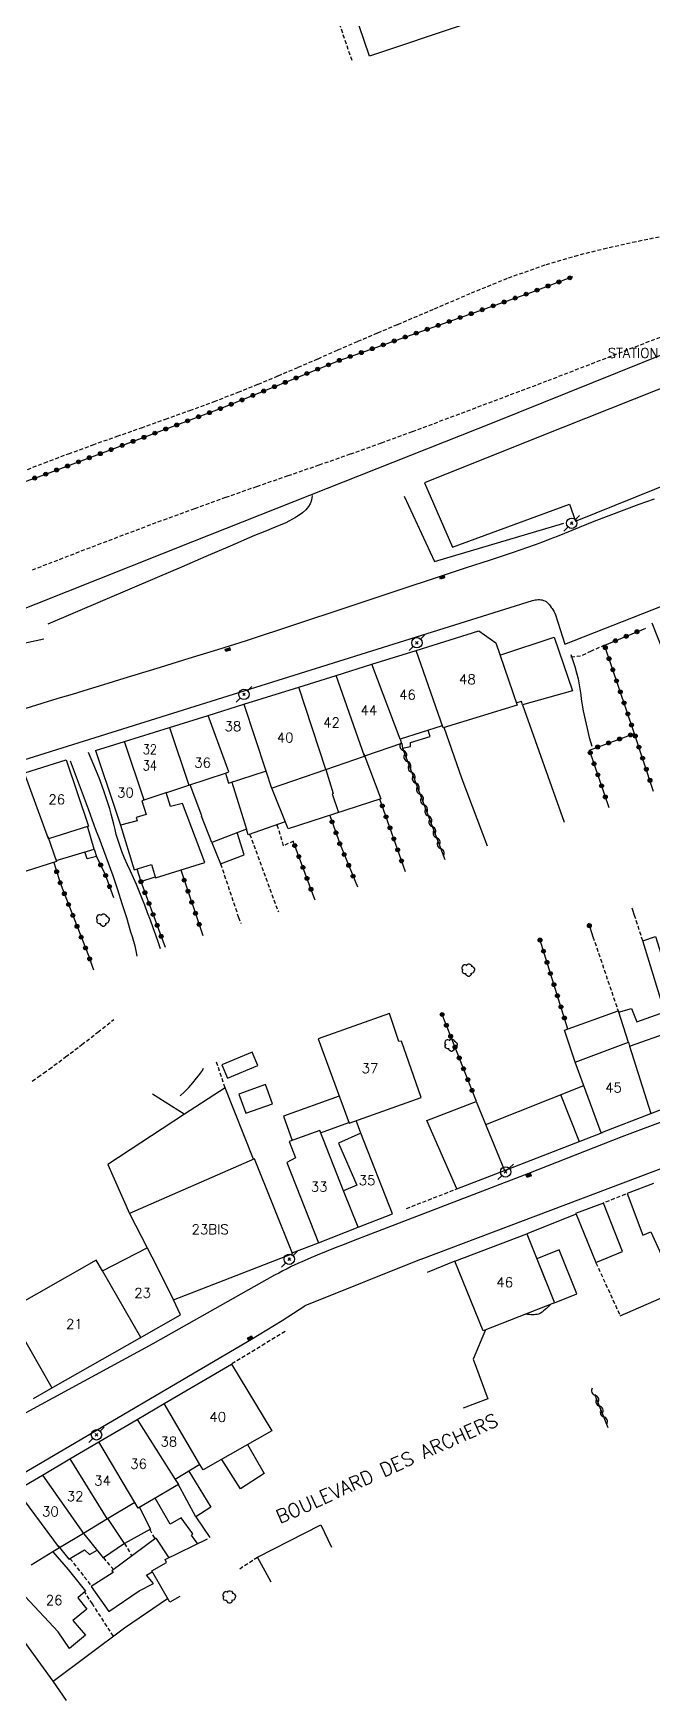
# Model space of a CAD drawing. Header units: millimetres. Extents: x 146000 to 147001, y 143000 to 144000.
# Drawn here: x 146763.5 to 146843.1, y 143232.4 to 143446.8 of the extents above; entities that cross this region are included whole.
import ezdxf
from ezdxf.enums import TextEntityAlignment as Align

# ---------------------------------------------------------------- set-up
doc = ezdxf.new("R2010")
doc.units = ezdxf.units.MM
doc.linetypes.add('DASHED', pattern=[0.75, 0.5, -0.25])
doc.layers.get('0').update_dxf_attribs({"linetype": 'CONTINUOUS'})
for name, color, linetype in [('W0008', 7, 'CONTINUOUS'), ('W0014', 7, 'CONTINUOUS'), ('W0017', 7, 'CONTINUOUS'), ('W0070', 7, 'DASHED'), ('W0101', 7, 'CONTINUOUS'), ('W0104', 1, 'CONTINUOUS'), ('W0112', 1, 'DASHED'), ('W0300', 7, 'CONTINUOUS'), ('W0310', 3, 'CONTINUOUS'), ('W0323', 7, 'CONTINUOUS'), ('W0330', 7, 'CONTINUOUS'), ('W0333', 7, 'CONTINUOUS'), ('W0401', 7, 'CONTINUOUS'), ('W0473', 7, 'CONTINUOUS'), ('W0710', 7, 'CONTINUOUS'), ('W0984', 7, 'CONTINUOUS'), ('W0989', 7, 'CONTINUOUS'), ('W0991', 7, 'CONTINUOUS'), ('W1102', 7, 'CONTINUOUS')]:
    doc.layers.add(name, color=color, linetype=linetype)
doc.styles.get("Standard").update_dxf_attribs({"font": 'romans.shx', "width": 0.85})

# ---------------------------------------------------------------- blocks, each defined once
blk = doc.blocks.new('T401')
for p, q in [((-0.3, 0.3), (0, 0.3)), ((-0.3, -0.25), (-0.3, 0.3)), ((-0.3, 0.15), (0, 0.15)), ((-0.3, 0), (0, 0)), ((0, 0.3), (0, -0.25)), ((-0.3, -0.15), (0, -0.15)), ((-0.3, -0.25), (-0.3, -0.3)), ((-0.3, -0.3), (0, -0.3)), ((0, -0.3), (0, -0.25))]:
    blk.add_line(p, q)
blk = doc.blocks.new('T473')
for p, q in [((-0.166667, 0.166667), (0.166667, -0.166667)), ((-0.166667, -0.166667), (0.166667, 0.166667)), ((0.500001, 0.500001), (1.000002, 1.000002)), ((-1.000002, -1.000002), (-0.500001, -0.500001))]:
    blk.add_line(p, q)
blk.add_ellipse((0, 0), major_axis=(0.471405, 0.471405), ratio=1, start_param=5.4977871438, end_param=11.780972451)
blk = doc.blocks.new('T300')
for p, q in [((-0.8, 0.51), (-0.86, 0.34)), ((-0.86, 0.34), (-0.86, 0.17)), ((-0.86, 0.17), (-0.74, 0.06)), ((-0.69, 0.63), (-0.8, 0.51)), ((-0.8, -0.06), (-0.74, 0.06)), ((-0.74, 0.06), (-0.69, 0.11)), ((-0.57, 0.69), (-0.69, 0.63)), ((-0.46, 0.69), (-0.57, 0.69)), ((-0.29, 0.63), (-0.46, 0.69)), ((-0.29, 0.63), (-0.17, 0.74)), ((-0.23, 0.57), (-0.29, 0.63)), ((-0.17, 0.74), (-0.06, 0.8)), ((-0.06, 0.8), (0.06, 0.8)), ((0.06, 0.8), (0.23, 0.74)), ((0.23, 0.74), (0.34, 0.63)), ((0.34, 0.63), (0.4, 0.51)), ((0.46, 0.46), (0.34, 0.46)), ((0.4, 0.51), (0.4, 0.46)), ((0.57, 0.4), (0.46, 0.46)), ((0.57, 0.4), (0.69, 0.29)), ((0.69, 0.29), (0.74, 0.17)), ((0.74, 0.06), (0.69, -0.17)), ((0.74, 0.17), (0.74, 0.06)), ((-0.8, -0.17), (-0.8, -0.06)), ((-0.8, -0.23), (-0.8, -0.17)), ((-0.74, -0.34), (-0.8, -0.23)), ((-0.69, -0.4), (-0.74, -0.34)), ((-0.51, -0.46), (-0.69, -0.4)), ((-0.4, -0.46), (-0.51, -0.46)), ((-0.4, -0.46), (-0.34, -0.46)), ((-0.34, -0.46), (-0.34, -0.4)), ((-0.34, -0.51), (-0.34, -0.46)), ((-0.29, -0.63), (-0.34, -0.51)), ((-0.17, -0.74), (-0.29, -0.63)), ((-0.06, -0.8), (-0.17, -0.74)), ((0.06, -0.8), (-0.06, -0.8)), ((0.17, -0.74), (0.06, -0.8)), ((0.23, -0.69), (0.17, -0.74)), ((0.29, -0.46), (0.23, -0.46)), ((0.29, -0.63), (0.23, -0.69)), ((0.46, -0.4), (0.29, -0.46)), ((0.34, -0.51), (0.29, -0.63)), ((0.34, -0.51), (0.34, -0.46)), ((0.57, -0.34), (0.46, -0.4)), ((0.63, -0.29), (0.57, -0.34)), ((0.69, -0.17), (0.63, -0.29))]:
    blk.add_line(p, q)
blk = doc.blocks.new('t323o')
at = {"color": 0, "linetype": 'Continuous'}
for radius in [0.25, 0.15]:
    blk.add_circle((0, 0), radius, dxfattribs=at)
blk = doc.blocks.new('t310o')
at = {"color": 0, "linetype": 'Continuous'}
for centre, start, end in [((-0.5, 0.38), 216.8699, 323.1304), ((0.5, -0.37), 36.8699, 143.1303)]:
    blk.add_arc(centre, 0.625, start, end, dxfattribs=at)

msp = doc.modelspace()

# ---------------------------------------------------------------- linework, layer by layer
at = {"layer": 'W0008'}
msp.add_lwpolyline([(146843.33, 143386.91), (146841.39, 143386.2), (146839.45, 143385.48), (146837.52, 143384.75), (146835.59, 143384.02), (146834.64, 143383.65), (146833.7, 143383.27), (146832.76, 143382.88), (146831.82, 143382.5), (146830.88, 143382.12), (146829.93, 143381.74), (146828.99, 143381.37), (146828.04, 143381.02), (146825.09, 143379.98), (146822.13, 143379.01), (146819.16, 143378.06), (146816.19, 143377.09), (146809.86, 143374.99), (146803.54, 143372.87), (146797.2, 143370.77), (146790.86, 143368.7), (146787.18, 143367.54), (146783.49, 143366.39), (146779.8, 143365.25), (146776.11, 143364.12), (146774.58, 143363.65), (146773.05, 143363.19), (146771.52, 143362.72), (146769.99, 143362.26), (146768.46, 143361.8), (146766.93, 143361.34), (146765.41, 143360.88), (146763.88, 143360.41), (146761.02, 143359.53)], dxfattribs=at)
at = {"layer": 'W0014'}
for points in [[(146811.18, 143387.3), (146815.08, 143378.9), (146831.72, 143383.81)], [(146831.86, 143368.25), (146869.36, 143382.98)], [(146741.96, 143347.13), (146750.04, 143349.56), (146827.68, 143373.86)], [(146827.67, 143373.85), (146827.85, 143373.9), (146828.04, 143373.94), (146828.22, 143373.97), (146828.41, 143373.98), (146828.59, 143373.98), (146828.77, 143373.97), (146828.94, 143373.94), (146829.12, 143373.89), (146829.28, 143373.81), (146829.43, 143373.72), (146829.57, 143373.61), (146829.7, 143373.49), (146829.85, 143373.34), (146829.98, 143373.17), (146830.1, 143372.99), (146830.22, 143372.82), (146830.34, 143372.62), (146830.46, 143372.42), (146830.57, 143372.22), (146830.67, 143372.01)], [(146830.67, 143372.01), (146831.86, 143368.25)], [(146888.45, 143321.88), (146864.07, 143314.19), (146839.19, 143304.89), (146827.16, 143300.19), (146804.61, 143291.51)], [(146813.38, 143289.15), (146857.95, 143306)], [(146833.29, 143294.97), (146826.95, 143292.43)], [(146804.61, 143291.51), (146803.45, 143291.06), (146802.3, 143290.61), (146801.15, 143290.15), (146800, 143289.67), (146799.16, 143289.32), (146798.33, 143288.96), (146797.5, 143288.59), (146796.67, 143288.2), (146796.13, 143287.94), (146795.58, 143287.66), (146795.05, 143287.38), (146794.51, 143287.09)], [(146813.38, 143289.15), (146798.42, 143283.17)], [(146794.52, 143287.09), (146778.86, 143278.29), (146762.54, 143269.42), (146753.65, 143264.21)], [(146795.47, 143281.29), (146798.42, 143283.17)], [(146748.87, 143253.86), (146791.54, 143278.86), (146795.47, 143281.29)]]:
    msp.add_lwpolyline(points, dxfattribs=at)
at = {"layer": 'W0017'}
for points in [[(146832.62, 143366.93), (146832.89, 143366.16), (146833.14, 143365.37), (146833.36, 143364.58), (146833.55, 143363.78), (146833.66, 143363.27), (146833.75, 143362.75), (146833.82, 143362.24), (146833.89, 143361.72), (146833.96, 143361.2), (146834.03, 143360.69), (146834.11, 143360.17), (146834.2, 143359.66), (146834.45, 143358.52), (146834.71, 143357.39), (146835, 143356.27), (146835.31, 143355.15)], [(146779.86, 143329.09), (146779.57, 143329.86), (146779.22, 143330.82), (146778.88, 143331.79), (146778.54, 143332.76), (146778.19, 143333.72), (146777.83, 143334.69), (146777.46, 143335.64), (146777.11, 143336.5), (146776.74, 143337.35), (146776.36, 143338.2), (146775.97, 143339.04), (146775.59, 143339.89), (146775.22, 143340.74), (146774.88, 143341.61), (146774.55, 143342.48), (146774.34, 143343.12), (146774.16, 143343.78), (146773.99, 143344.43), (146773.83, 143345.09), (146773.67, 143345.75), (146773.5, 143346.41), (146773.32, 143347.07), (146773.12, 143347.71), (146772.55, 143349.4), (146771.94, 143351.06), (146771.28, 143352.71), (146770.58, 143354.34)], [(146768.24, 143353.25), (146769, 143351.19), (146769.76, 143349.13), (146770.52, 143347.06), (146771.28, 143345), (146771.58, 143344.19), (146771.89, 143343.38), (146772.2, 143342.56), (146772.5, 143341.75), (146772.81, 143340.94), (146773.11, 143340.13), (146773.41, 143339.31), (146773.69, 143338.49), (146774.3, 143336.7), (146774.88, 143334.9), (146775.45, 143333.09), (146776, 143331.28), (146776.19, 143330.67), (146776.38, 143330.06), (146776.55, 143329.45), (146776.69, 143328.82), (146776.81, 143328.13)], [(146782.38, 143310.15), (146782.93, 143310.7), (146783.47, 143311.26), (146783.98, 143311.84), (146784.48, 143312.44), (146784.74, 143312.75), (146785, 143313.07), (146785.24, 143313.41), (146785.39, 143313.74)]]:
    msp.add_lwpolyline(points, dxfattribs=at)
at = {"layer": 'W0070'}
for points in [[(146757.84, 143388.82), (146764.92, 143391.58), (146768.02, 143392.75), (146771.13, 143393.88), (146774.25, 143394.99), (146777.38, 143396.09), (146780.5, 143397.19), (146783.62, 143398.31), (146786.73, 143399.46), (146789.82, 143400.65), (146792.41, 143401.69), (146794.99, 143402.77), (146797.55, 143403.86), (146800.11, 143404.97), (146802.67, 143406.09), (146805.23, 143407.2), (146807.79, 143408.3), (146810.36, 143409.38), (146815.1, 143411.38), (146819.83, 143413.42), (146824.6, 143415.36), (146829.46, 143417.08), (146833.13, 143418.17), (146836.84, 143419.11), (146840.57, 143419.94), (146844.32, 143420.72)], [(146763.36, 143377.81), (146771.8, 143381.07), (146780.26, 143384.26), (146784.25, 143385.72), (146788.24, 143387.14), (146792.24, 143388.54), (146796.25, 143389.93), (146800.26, 143391.31), (146804.26, 143392.71), (146808.26, 143394.13), (146812.24, 143395.59), (146829.69, 143402.16), (146847.09, 143408.89)], [(146763.35, 143312.06), (146764.08, 143312.57), (146764.81, 143313.08), (146765.54, 143313.61), (146767.64, 143315.17), (146769.72, 143316.75), (146771.79, 143318.35), (146773.83, 143319.98)]]:
    msp.add_lwpolyline(points, dxfattribs=at)
at = {"layer": 'W0101'}
for points in [[(146886.79, 143477.93), (146875.46, 143474.04), (146875.48, 143473.9), (146877.35, 143468.68), (146866.86, 143464.96), (146864.87, 143470.45), (146833.72, 143459.93), (146816.94, 143453.98), (146818.9, 143447.96), (146806.73, 143443.89), (146798.75, 143467.31), (146828.09, 143477.26), (146859.88, 143487.77), (146867.88, 143490.36), (146868.32, 143490.61), (146868.13, 143491.36), (146880.76, 143495.85)], [(146812.74, 143367.45), (146820.79, 143369.98)], [(146820.79, 143369.97), (146822.97, 143368.41), (146825.74, 143360.41), (146816.18, 143357.48)], [(146843.04, 143371.01), (146845.97, 143363.64), (146851.53, 143365.74), (146851.13, 143366.7)], [(146807.03, 143365.67), (146812.74, 143367.45)], [(146802.44, 143364.23), (146807.03, 143365.67)], [(146790.57, 143360.53), (146790.55, 143360.52), (146797.65, 143362.74)], [(146797.65, 143362.74), (146802.44, 143364.24), (146802.44, 143364.23)], [(146785.99, 143359.1), (146790.57, 143360.53)], [(146780.99, 143357.53), (146781, 143357.54), (146785.99, 143359.1), (146785.99, 143359.1)], [(146775.22, 143355.72), (146780.99, 143357.53)], [(146810.68, 143356.04), (146810.85, 143355.49), (146806.09, 143353.84)], [(146816.09, 143357.73), (146810.68, 143356.04)], [(146771.5, 143354.56), (146775.22, 143355.72)], [(146771.5, 143354.56), (146774.01, 143347.04), (146774.7, 143344.98)], [(146767.69, 143353.36), (146770.57, 143344.86), (146765.43, 143343.23), (146762.33, 143351.68)], [(146762.37, 143351.7), (146762.38, 143351.71), (146767.69, 143353.36)], [(146788.19, 143351.68), (146788.58, 143350.36), (146793.35, 143351.94)], [(146793.41, 143351.96), (146794.14, 143349.74), (146801.09, 143352.12)], [(146801.09, 143352.12), (146806.09, 143353.84)], [(146780.65, 143349.19), (146783.48, 143350.1)], [(146783.48, 143350.1), (146788.19, 143351.68)], [(146777.46, 143348.12), (146778.01, 143346.35), (146776.72, 143345.95), (146776.85, 143345.55), (146774.69, 143344.99)], [(146780.65, 143349.19), (146777.46, 143348.12)], [(146840.18, 143316.55), (146845.51, 143318.43)], [(146836.53, 143305.4), (146833.2, 143314.49), (146840.02, 143317.06), (146840.18, 143316.55)], [(146842.91, 143307.88), (146848.27, 143309.95), (146848.27, 143309.95)], [(146836.68, 143305.48), (146842.91, 143307.88)], [(146803.4, 143297.96), (146800.33, 143305.69), (146796.41, 143304.3), (146797.2, 143302.18), (146796.08, 143301.61), (146800.15, 143291.27)], [(146809.68, 143294.99), (146805.63, 143305.36), (146802.75, 143304.08), (146805.11, 143298.67), (146803.4, 143297.96)], [(146796.83, 143289.87), (146791.92, 143302.06), (146791.93, 143302.08), (146775.87, 143295.02), (146778.12, 143290.62)], [(146805.26, 143293.27), (146809.68, 143294.99)], [(146800.15, 143291.27), (146805.26, 143293.27)], [(146817.68, 143288.9), (146826.95, 143292.43)], [(146826.96, 143292.42), (146830.51, 143283.54), (146821.36, 143279.95), (146817.68, 143288.9)], [(146772.36, 143287.67), (146778.12, 143290.62)], [(146781.52, 143283.93), (146796.86, 143289.89)], [(146772.37, 143287.67), (146771.57, 143289.05), (146760.2, 143282.54), (146765.87, 143272.6)], [(146777.16, 143279.01), (146782.43, 143282.01), (146781.5, 143283.92), (146781.52, 143283.93)], [(146766.05, 143272.7), (146777.16, 143279.01)], [(146780.3, 143270.58), (146788.97, 143275.68)], [(146788.97, 143275.68), (146794.17, 143267.1), (146785.33, 143262.07), (146784.92, 143262.77)], [(146776.83, 143268.54), (146780.3, 143270.58)], [(146771.93, 143265.67), (146776.83, 143268.54)], [(146768.2, 143263.47), (146771.93, 143265.67)], [(146764.68, 143261.4), (146768.2, 143263.47)], [(146784.92, 143262.77), (146781.74, 143260.84)], [(146761.38, 143259.46), (146764.68, 143261.4)], [(146781.74, 143260.84), (146782.15, 143260.2), (146776.98, 143257.14), (146776.56, 143257.86)], [(146776.56, 143257.86), (146773.03, 143255.76)], [(146773.03, 143255.76), (146769.94, 143253.9)], [(146769.94, 143253.9), (146766.85, 143252.03)], [(146766.01, 143251.51), (146767.97, 143249.26), (146770.21, 143246.47), (146769.21, 143245.61), (146770.36, 143244.17), (146768.55, 143242.69), (146770.18, 143240.8), (146768.15, 143239.11), (146766.69, 143241.24), (146761.84, 143246.42), (146760.63, 143248.09)], [(146766.85, 143252.03), (146766, 143251.52)]]:
    msp.add_lwpolyline(points, dxfattribs=at)
for points in [[(146817.38, 143380.72), (146832.43, 143386.27), (146833.23, 143384.08), (146851.2, 143391.3), (146850.3, 143393.51), (146852.37, 143394.32), (146852.2, 143394.65), (146884.11, 143407.17), (146880.74, 143415.64), (146846.9, 143402.06), (146846.85, 143402.04), (146846.81, 143402.18), (146828.46, 143394.86), (146813.82, 143389)], [(146804.09, 143306.67), (146813.39, 143309.97), (146810.82, 143317.19), (146810.48, 143317.16), (146809.29, 143320.76), (146800.13, 143317.48)]]:
    msp.add_lwpolyline(points, close=True, dxfattribs=at)
at = {"layer": 'W0104'}
for points in [[(146823.51, 143366.83), (146830.48, 143369.14), (146832.83, 143362.25), (146826.4, 143360.44), (146826.26, 143360.89), (146825.64, 143360.69)], [(146826.4, 143360.44), (146831.78, 143345.38)], [(146810.88, 143355.49), (146810.96, 143354.86), (146811.99, 143355.1), (146811.99, 143355.61), (146814.52, 143356.39), (146814.29, 143357.17)], [(146821.89, 143342.28), (146818.66, 143350.91), (146816.31, 143357.52)], [(146805.98, 143354.15), (146808.17, 143348.36), (146796.27, 143344.49), (146794.08, 143349.93)], [(146801.09, 143352.12), (146802.04, 143349.06), (146801.93, 143349.01), (146802.74, 143346.59)], [(146795.89, 143345.42), (146791.11, 143343.74), (146790.89, 143344.47), (146786.46, 143342.76), (146785.13, 143346.15), (146785.14, 143346.17), (146783.64, 143350.15)], [(146789.03, 143350.51), (146789.85, 143347.89), (146790.89, 143344.47)], [(146765.33, 143343.5), (146766.47, 143340.3), (146754.47, 143336.49), (146750.68, 143348.04)], [(146774.7, 143344.98), (146776.46, 143339.24), (146778.68, 143339.9), (146779.21, 143338.21), (146785.54, 143340.18), (146782.69, 143347.78), (146781.14, 143347.39)], [(146781.14, 143347.39), (146780.55, 143349.16)], [(146766.41, 143340.45), (146771.29, 143341.91), (146770.46, 143344.83)], [(146786.46, 143342.76), (146787.57, 143339.99), (146790.6, 143341.17), (146789.71, 143344.02)], [(146771.29, 143341.9), (146771.62, 143340.96), (146770.41, 143340.64), (146770.1, 143341.56)], [(146776.81, 143339.35), (146777.31, 143337.73), (146779.17, 143338.35)], [(146845.03, 143319.9), (146841.88, 143330.08), (146843.53, 143330.66), (146844.86, 143326.4), (146848.12, 143327.47), (146850.11, 143321.69)], [(146833.2, 143314.49), (146831.82, 143318.61), (146838.7, 143321.1), (146839.99, 143317.05)], [(146838.75, 143320.94), (146840.42, 143321.42), (146841.09, 143319.67)], [(146841.09, 143319.67), (146844.71, 143320.95)], [(146791.81, 143302.02), (146788.16, 143311.2), (146782.92, 143307.83), (146773.06, 143301.32), (146775.87, 143295.02)], [(146821.67, 143306.5), (146834.29, 143311.51)], [(146782.87, 143307.8), (146778.81, 143310.39)], [(146802.81, 143310.12), (146795.68, 143307.56), (146796.76, 143304.43)], [(146817.94, 143298.19), (146814.1, 143307), (146820.45, 143309.46), (146824.1, 143300.58)], [(146831.31, 143310.33), (146833.71, 143304.31)], [(146800.43, 143305.43), (146804.07, 143306.74)], [(146805.63, 143305.36), (146804.99, 143306.99)], [(146817.95, 143298.22), (146824.08, 143300.57), (146836.69, 143305.46), (146836.68, 143305.48)], [(146843.24, 143298.91), (146839.85, 143297.6)], [(146836.81, 143296.38), (146833.23, 143295.02)], [(146833.29, 143294.97), (146835.85, 143288.72), (146839.25, 143290.14), (146836.82, 143296.38)], [(146839.85, 143297.6), (146841.9, 143292.23), (146842.9, 143292.68), (146844.22, 143289.75), (146846.72, 143290.87)], [(146796.79, 143289.97), (146800.15, 143291.27)], [(146817.68, 143288.91), (146814.15, 143287.45)], [(146829.98, 143283.34), (146829.83, 143283.16), (146829.67, 143282.99), (146829.5, 143282.83), (146829.32, 143282.67), (146829.12, 143282.51), (146828.92, 143282.36), (146828.7, 143282.22), (146828.47, 143282.11), (146828.28, 143282.06), (146828.08, 143282.03), (146827.89, 143282.01), (146827.69, 143282.01), (146827.48, 143282.01), (146827.26, 143282.03), (146827.05, 143282.06), (146826.84, 143282.1)], [(146821.63, 143280.06), (146820.05, 143276.32), (146821.93, 143271.19), (146818.76, 143270)], [(146763.49, 143271.25), (146766.05, 143272.7), (146766.05, 143272.7)], [(146791.04, 143265.31), (146793.17, 143261.61), (146790.13, 143259.64), (146787.72, 143263.42)], [(146783.48, 143261.89), (146786.31, 143257.28), (146784.38, 143256.02), (146782.08, 143260.3)], [(146784.61, 143252.58), (146783.85, 143253.68), (146784.02, 143253.83), (146782.52, 143255.9), (146781.07, 143255.08), (146779.14, 143258.42)], [(146777.14, 143257.24), (146778.56, 143254.45), (146775.21, 143252.58), (146773.08, 143255.79)], [(146784.38, 143256.02), (146786.18, 143253.38)], [(146775.21, 143252.58), (146772.52, 143250.75), (146769.84, 143254.04)], [(146779.25, 143253.27), (146773.6, 143249.07), (146773.74, 143248.85), (146770.94, 143247.08), (146773.19, 143243.84), (146777.1, 143246.51), (146778.93, 143247.47), (146778.06, 143248.54), (146778.79, 143248.96)], [(146782.32, 143245.79), (146781.04, 143245.05), (146778.72, 143249.08), (146780.63, 143250.15), (146780.45, 143250.55), (146785.89, 143253.2)], [(146779.25, 143253.27), (146780.9, 143250.77)], [(146792.33, 143250.83), (146800.47, 143255.01), (146801.85, 143252.12)], [(146766.66, 143252.28), (146768.07, 143250.59), (146770.07, 143251.8), (146770.69, 143251.17), (146771.7, 143251.75)], [(146794.08, 143247.63), (146792.33, 143250.83)], [(146767.77, 143232.39), (146766.04, 143234.88), (146760.05, 143243.18), (146758.26, 143246.12)], [(146766.03, 143234.89), (146775.2, 143241.74), (146780.74, 143245.53)]]:
    msp.add_lwpolyline(points, dxfattribs=at)
for points in [[(146788.48, 143312.43), (146792.36, 143314.06), (146791.62, 143315.8), (146787.75, 143314.17)], [(146790.81, 143307.93), (146794.24, 143309.16), (146793.36, 143311.63), (146789.92, 143310.4)], [(146828.23, 143289.22), (146830.51, 143283.54), (146833.4, 143284.7), (146831.12, 143290.38)]]:
    msp.add_lwpolyline(points, close=True, dxfattribs=at)
at = {"layer": 'W0112'}
for points in [[(146804.48, 143443.3), (146799.19, 143458.88)], [(146836.97, 143368.12), (146835.22, 143367.34), (146833.88, 143366.72), (146832.61, 143366.58)], [(146791.31, 143343.81), (146795, 143333.84)], [(146796.97, 143342.9), (146795.68, 143342.34), (146794.84, 143345.05)], [(146787.57, 143339.99), (146789.88, 143333.12), (146790.19, 143332.33)], [(146841.88, 143330.08), (146840.9, 143333.13)], [(146835.47, 143330.63), (146838.7, 143321.1)], [(146788.16, 143311.2), (146787.06, 143314.49)], [(146811.47, 143295.68), (146817.94, 143298.19)], [(146839.64, 143297.51), (146836.76, 143296.36)], [(146835.85, 143288.7), (146838.98, 143281.87)], [(146795.86, 143279.85), (146788.97, 143275.68)], [(146778.47, 143254.39), (146779.12, 143253.17)], [(146775.21, 143252.58), (146776.16, 143250.97)], [(146768.2, 143250.67), (146770.92, 143247.18)], [(146773.82, 143249.23), (146772.54, 143250.77)], [(146792.33, 143250.81), (146789.95, 143249.26)], [(146773.79, 143240.68), (146771.08, 143244.83), (146770.05, 143246.41)]]:
    msp.add_lwpolyline(points, dxfattribs=at)
at = {"layer": 'W0300'}
msp.add_lwpolyline([(146752.97, 143366.36), (146764.84, 143368.93)], dxfattribs=at)
at = {"layer": 'W0310'}
for points in [[(146810.96, 143354.86), (146816.42, 143340.56)], [(146837.44, 143267.49), (146835.73, 143271.74)]]:
    msp.add_lwpolyline(points, dxfattribs=at)
at = {"layer": 'W0323'}
for points in [[(146734.23, 143378.4), (146744.78, 143382.33), (146757.08, 143387.3), (146764.62, 143389.95), (146787.79, 143398.65), (146802.82, 143404.74), (146827.6, 143413.52), (146832.86, 143415.52)], [(146836.98, 143368.12), (146842.28, 143370.33)], [(146843.27, 143349.32), (146840.73, 143356.99), (146836.95, 143368.11)], [(146837.55, 143347.19), (146835.01, 143354.63), (146840.8, 143356.77)], [(146811.34, 143338.97), (146808.07, 143348.32)], [(146801.62, 143346.23), (146802.95, 143342.47), (146805.19, 143337.04)], [(146799.75, 143335.33), (146799.56, 143335.77), (146796.89, 143342.94)], [(146766.1, 143340.18), (146766.99, 143337.42), (146770.86, 143327.45), (146770.84, 143327.45), (146771.23, 143326.38)], [(146771.62, 143340.96), (146772.73, 143338.64), (146773.78, 143335.67)], [(146782.45, 143339.22), (146785.3, 143330.79)], [(146777.31, 143337.73), (146780.46, 143329.28)], [(146840.91, 143333.11), (146840.51, 143334.29)], [(146832.24, 143318.75), (146828.62, 143330.31)], [(146834.88, 143332.4), (146835.46, 143330.62)], [(146820.47, 143309.46), (146815.98, 143320.86)]]:
    msp.add_lwpolyline(points, dxfattribs=at)
at = {"layer": 'W0330'}
msp.add_lwpolyline([(146838.98, 143281.87), (146844.95, 143284.48)], dxfattribs=at)
at = {"layer": 'W0333'}
msp.add_lwpolyline([(146799.35, 143387.39), (146799.32, 143387.01), (146799.22, 143386.64), (146799.08, 143386.28), (146798.89, 143385.95), (146798.54, 143385.52), (146798.12, 143385.16), (146797.68, 143384.84), (146797.22, 143384.55), (146795.95, 143383.86), (146794.61, 143383.28), (146793.26, 143382.76), (146791.93, 143382.21), (146788.8, 143380.85), (146785.67, 143379.51), (146782.53, 143378.16), (146779.4, 143376.82), (146775.89, 143375.32), (146772.39, 143373.82), (146768.88, 143372.32), (146765.37, 143370.82)], dxfattribs=at)
at = {"layer": 'W0710'}
msp.add_lwpolyline([(146882.26, 143420.33), (146877.79, 143418.66), (146859.38, 143411.3), (146844.99, 143405.7), (146822.7, 143396.76), (146803.33, 143389.07), (146783.95, 143381.42), (146763.79, 143373.41), (146750, 143367.94)], dxfattribs=at)
at = {"layer": 'W1102'}
for points in [[(146816.18, 143357.48), (146812.74, 143367.45)], [(146810.68, 143356.04), (146807.03, 143365.67)], [(146801.09, 143352.12), (146797.65, 143362.74)], [(146806.09, 143353.84), (146802.44, 143364.24)], [(146790.57, 143360.53), (146793.41, 143351.96)], [(146788.19, 143351.68), (146788.64, 143351.83), (146785.99, 143359.1)], [(146780.99, 143357.53), (146783.48, 143350.1)], [(146777.73, 143348.21), (146775.22, 143355.72)], [(146840.18, 143316.56), (146842.91, 143307.88)], [(146805.26, 143293.27), (146803.4, 143297.96)], [(146778.12, 143290.62), (146778.72, 143289.45), (146781.5, 143283.92)], [(146777.33, 143279.1), (146772.37, 143287.67)], [(146784.92, 143262.77), (146780.3, 143270.58)], [(146776.83, 143268.54), (146781.74, 143260.84)], [(146776.56, 143257.86), (146771.93, 143265.67)], [(146768.2, 143263.47), (146772.97, 143255.72)], [(146764.68, 143261.4), (146769.94, 143253.89)], [(146766.85, 143252.03), (146761.38, 143259.46)], [(146766, 143251.52), (146763.2, 143249.82)]]:
    msp.add_lwpolyline(points, dxfattribs=at)

# ---------------------------------------------------------------- block references
at = {"layer": 'W0300'}
for p in [(146772.48, 143332.76), (146819.47, 143326.33), (146817.27, 143316.69), (146788.73, 143245.71)]:
    msp.add_blockref('T300', p, dxfattribs=at)
at = {"layer": 'W0310'}
for p, rotation in [((146811.07, 143354.58), 290.8844104713236), ((146811.6, 143353.17), 290.8844104713236), ((146812.14, 143351.77), 290.8844104713236), ((146812.67, 143350.37), 290.8844104713236), ((146813.21, 143348.97), 290.8844104713236), ((146813.74, 143347.57), 290.8844104713236), ((146814.28, 143346.17), 290.8844104713236), ((146814.81, 143344.77), 290.8844104713236), ((146815.35, 143343.36), 290.8844104713236), ((146815.88, 143341.96), 290.8844104713236), ((146835.76, 143271.66), 111.9212406536048), ((146836.32, 143270.27), 111.9212406536048), ((146836.88, 143268.88), 111.9212406536048)]:
    msp.add_blockref('t310o', p, dxfattribs=dict(at, rotation=rotation))
at = {"layer": 'W0323'}
for p, rotation in [((146828.28, 143413.78), 20.79519763981538), ((146829.69, 143414.31), 20.79519763981538), ((146831.09, 143414.84), 20.79519763981538), ((146832.49, 143415.37), 20.79519763981538), ((146822.63, 143411.76), 19.50364732975202), ((146824.05, 143412.26), 19.50364732975202), ((146825.46, 143412.76), 19.50364732975202), ((146826.88, 143413.26), 19.50364732975202), ((146816.98, 143409.75), 19.50364732975202), ((146818.39, 143410.26), 19.50364732975202), ((146819.81, 143410.76), 19.50364732975202), ((146821.22, 143411.26), 19.50364732975202), ((146809.91, 143407.25), 19.50364732975202), ((146811.32, 143407.75), 19.50364732975202), ((146812.74, 143408.25), 19.50364732975202), ((146814.15, 143408.75), 19.50364732975202), ((146815.56, 143409.25), 19.50364732975202), ((146804.25, 143405.25), 19.50364732975202), ((146805.67, 143405.75), 19.50364732975202), ((146807.08, 143406.25), 19.50364732975202), ((146808.49, 143406.75), 19.50364732975202), ((146798.67, 143403.06), 22.07232345497757), ((146800.06, 143403.62), 22.07232345497757), ((146801.45, 143404.18), 22.07232345497757), ((146802.84, 143404.75), 19.50364732975202), ((146793.11, 143400.8), 22.07232345497757), ((146794.5, 143401.37), 22.07232345497757), ((146795.89, 143401.93), 22.07232345497757), ((146797.28, 143402.49), 22.07232345497757), ((146788.94, 143399.11), 22.07232345497757), ((146790.33, 143399.67), 22.07232345497757), ((146791.72, 143400.24), 22.07232345497757), ((146781.93, 143396.44), 20.57771625393507), ((146783.33, 143396.97), 20.57771625393507), ((146784.74, 143397.5), 20.57771625393507), ((146786.14, 143398.03), 20.57771625393507), ((146787.55, 143398.55), 20.57771625393507), ((146776.31, 143394.34), 20.57771625393507), ((146777.72, 143394.86), 20.57771625393507), ((146779.12, 143395.39), 20.57771625393507), ((146780.52, 143395.92), 20.57771625393507), ((146770.69, 143392.23), 20.57771625393507), ((146772.1, 143392.75), 20.57771625393507), ((146773.5, 143393.28), 20.57771625393507), ((146774.91, 143393.81), 20.57771625393507), ((146765.08, 143390.12), 20.57771625393507), ((146766.48, 143390.65), 20.57771625393507), ((146767.89, 143391.17), 20.57771625393507), ((146769.29, 143391.7), 20.57771625393507), ((146763.66, 143389.61), 19.34252882038041), ((146838.36, 143368.69), 22.66051330043373), ((146839.75, 143369.27), 22.66051330043373), ((146841.13, 143369.85), 22.66051330043373), ((146837.06, 143367.8), 108.7510708957635), ((146837.54, 143366.38), 108.7510708957635), ((146838.02, 143364.96), 108.7510708957635), ((146838.5, 143363.54), 108.7510708957635), ((146838.99, 143362.12), 108.7510708957635), ((146839.47, 143360.7), 108.7510708957635), ((146839.95, 143359.28), 108.7510708957635), ((146840.43, 143357.86), 108.7510708957635), ((146838.89, 143356.06), 20.22165263774306), ((146840.3, 143356.58), 20.22165263774306), ((146840.91, 143356.44), 108.331148396805), ((146835.12, 143354.29), 108.8508415083045), ((146836.07, 143355.03), 20.22165263774306), ((146837.48, 143355.55), 20.22165263774306), ((146841.38, 143355.01), 108.331148396805), ((146841.85, 143353.59), 108.331148396805), ((146835.61, 143352.87), 108.8508415083045), ((146836.09, 143351.45), 108.8508415083045), ((146842.33, 143352.17), 108.331148396805), ((146836.58, 143350.03), 108.8508415083045), ((146842.8, 143350.74), 108.331148396805), ((146808.37, 143347.46), 109.2624220717281), ((146837.06, 143348.61), 108.8508415083045), ((146801.91, 143345.41), 289.4256861721301), ((146808.86, 143346.05), 109.2624220717281), ((146802.41, 143344), 289.4256861721301), ((146809.36, 143344.63), 109.2624220717281), ((146809.85, 143343.21), 109.2624220717281), ((146797.11, 143342.35), 110.4675081850445), ((146797.63, 143340.94), 110.4675081850445), ((146802.9, 143342.59), 289.4256861721301), ((146803.47, 143341.2), 292.4280275542102), ((146810.35, 143341.8), 109.2624220717281), ((146766.48, 143339), 287.7551897123632), ((146772.15, 143339.86), 295.6160361326932), ((146798.16, 143339.54), 110.4675081850445), ((146804.04, 143339.81), 292.4280275542102), ((146810.84, 143340.38), 109.2624220717281), ((146766.94, 143337.57), 287.7551897123632), ((146772.79, 143338.5), 289.3020433611131), ((146773.28, 143337.08), 289.3020433611131), ((146777.32, 143337.71), 290.4242430097983), ((146782.89, 143337.9), 288.6960019371389), ((146783.38, 143336.48), 288.6960019371389), ((146798.68, 143338.13), 110.4675081850445), ((146799.2, 143336.73), 110.4675081850445), ((146804.61, 143338.42), 292.4280275542102), ((146767.47, 143336.17), 291.2210853405937), ((146768.01, 143334.77), 291.2210853405937), ((146777.84, 143336.3), 290.4242430097983), ((146778.36, 143334.9), 290.4242430097983), ((146783.86, 143335.06), 288.6960019371389), ((146768.56, 143333.37), 291.2210853405937), ((146778.89, 143333.49), 290.4242430097983), ((146784.34, 143333.64), 288.6960019371389), ((146784.82, 143332.22), 288.6960019371389), ((146769.1, 143331.97), 291.2210853405937), ((146769.64, 143330.58), 291.2210853405937), ((146779.41, 143332.09), 290.4242430097983), ((146779.93, 143330.68), 290.4242430097983), ((146828.66, 143330.2), 107.3864053439406), ((146835, 143332.05), 287.9357482001316), ((146770.19, 143329.18), 291.2210853405937), ((146829.11, 143328.77), 107.3864053439406), ((146770.73, 143327.78), 291.2210853405937), ((146829.56, 143327.33), 107.3864053439406), ((146830, 143325.9), 107.3864053439406), ((146830.45, 143324.47), 107.3864053439406), ((146830.9, 143323.04), 107.3864053439406), ((146831.35, 143321.61), 107.3864053439406), ((146816.07, 143320.63), 111.5077657574452), ((146831.8, 143320.18), 107.3864053439406), ((146816.62, 143319.23), 111.5077657574452), ((146817.17, 143317.83), 111.5077657574452), ((146817.72, 143316.44), 111.5077657574452), ((146818.27, 143315.04), 111.5077657574452), ((146818.82, 143313.65), 111.5077657574452), ((146819.37, 143312.25), 111.5077657574452), ((146819.92, 143310.86), 111.5077657574452)]:
    msp.add_blockref('t323o', p, dxfattribs=dict(at, rotation=rotation))
at = {"layer": 'W0401'}
for p, rotation in [((146816.04, 143377), 108.3241127843349), ((146788.46, 143367.69), 107.5610986917744), ((146827.16, 143300.07), 111.0589478487647), ((146791.42, 143278.88), 300.3690197908253)]:
    msp.add_blockref('T401', p, dxfattribs=dict(at, rotation=rotation))
at = {"layer": 'W0473'}
for p in [(146832.73, 143383.8), (146812.82, 143368.43), (146790.58, 143361.8), (146824.23, 143300.39), (146796.41, 143289.15), (146771.61, 143266.57)]:
    msp.add_blockref('T473', p, dxfattribs=at)

# ---------------------------------------------------------------- texts
at = {"layer": 'W0984'}
msp.add_text('STATION (NORD)  ', height=1.25, dxfattribs=at).set_placement((146844.99, 143405.7), align=Align.MIDDLE_CENTER)
at = {"layer": 'W0989'}
msp.add_text('BOULEVARD DES ARCHERS ', height=1.75, rotation=24.183, dxfattribs=at).set_placement((146795.19, 143255.11))
at = {"layer": 'W0991'}
for s, p in [('48', (146819.31, 143363.73)), ('44', (146806.64, 143359.75)), ('46', (146811.61, 143361.75)), ('38', (146789.16, 143357.7)), ('42', (146801.84, 143358.18)), ('40', (146795.87, 143356.24)), ('36', (146785.26, 143353.02)), ('30', (146775.33, 143349.17)), ('26', (146766.49, 143348.29)), ('37', (146806.78, 143313.72)), ('45', (146838.12, 143311.23)), ('33', (146800.25, 143298.48)), ('35', (146806.41, 143299.31)), ('23BIS', (146786.23, 143293)), ('23', (146777.54, 143284.82)), ('46', (146824.12, 143286.19)), ('21', (146768.76, 143280.83)), ('40', (146787.2, 143268.87)), ('38', (146780.91, 143265.71)), ('36', (146777.03, 143262.84)), ('34', (146772.39, 143260.69)), ('32', (146768.86, 143258.68)), ('30', (146765.68, 143256.71)), ('26', (146766.16, 143245.31))]:
    msp.add_text(s, height=1.25, dxfattribs=at).set_placement(p, align=Align.MIDDLE_CENTER)
at = {"layer": 'W0991', "insert": (146777.56, 143355.36), "char_height": 1.25, "attachment_point": 1}
msp.add_mtext('32\\P34', dxfattribs=at)

doc.saveas('drawing.dxf')
